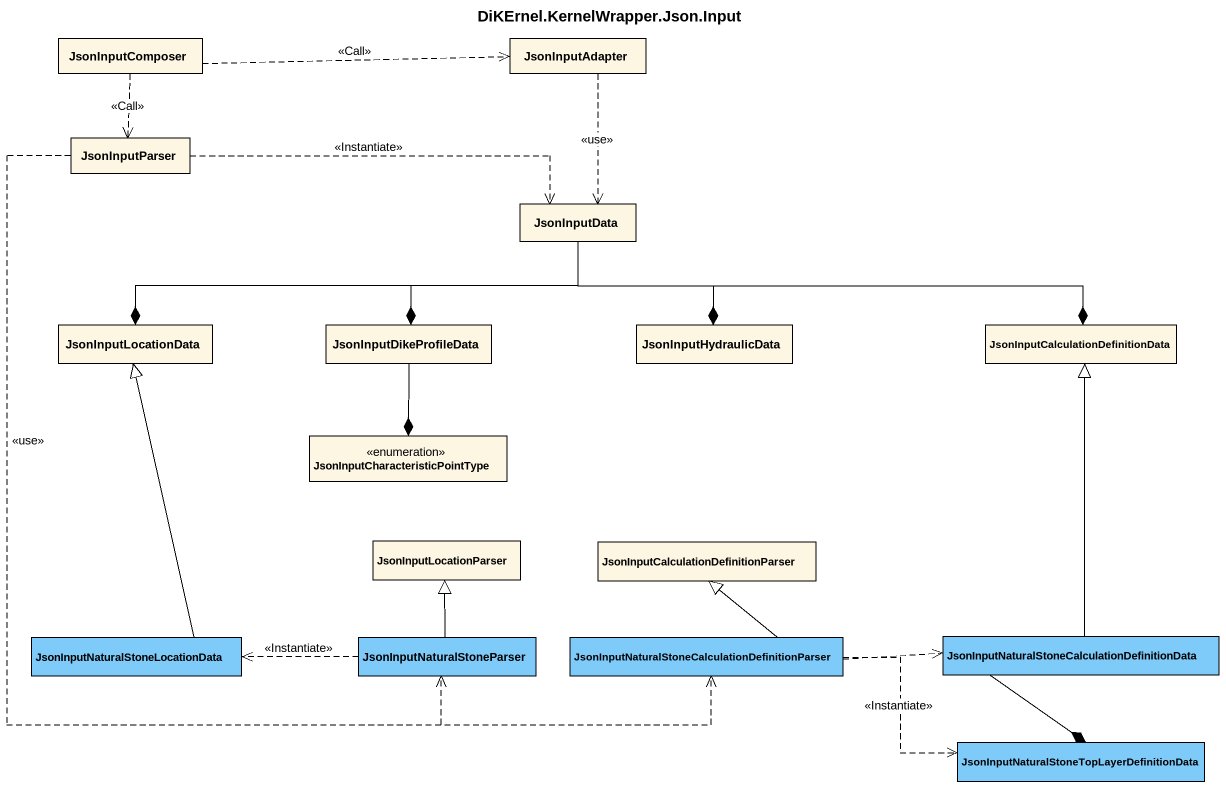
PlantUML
@startuml
title DiKErnel.KernelWrapper.Json.Input
hide circle
hide empty members
class JsonInputComposer
class JsonInputAdapter
class JsonInputParser
class JsonInputData
class JsonInputLocationData
class JsonInputDikeProfileData
class JsonInputHydraulicData
class "JsonInputCalculationDefinitionData" as JsonInputCalculationDefiniti
enum "JsonInputCharacteristicPointType" as JsonInputCharacteristicPoint
class JsonInputLocationParser
class "JsonInputCalculationDefinitionParser" as JsonInputCalculationDefiniti_2
class "JsonInputNaturalStoneLocationData" as JsonInputNaturalStoneLocatio #7ECAF9
class JsonInputNaturalStoneParser #7ECAF9
class "JsonInputNaturalStoneCalculationDefinitionParser" as JsonInputNaturalStoneCalcula #7ECAF9
class "JsonInputNaturalStoneCalculationDefinitionData" as JsonInputNaturalStoneCalcula_2 #7ECAF9
class "JsonInputNaturalStoneTopLayerDefinitionData" as JsonInputNaturalStoneTopLaye #7ECAF9
JsonInputComposer .right.> JsonInputAdapter : <<Call>>
JsonInputComposer ..> JsonInputParser : <<Call>>
JsonInputAdapter ..> JsonInputData : <<use>>
JsonInputParser .right.> JsonInputData : <<Instantiate>>
JsonInputParser ..> JsonInputNaturalStoneParser : <<use>>
JsonInputParser ..> JsonInputNaturalStoneCalcula
JsonInputData -left-* JsonInputLocationData
JsonInputData --* JsonInputDikeProfileData
JsonInputData --* JsonInputHydraulicData
JsonInputData -right-* JsonInputCalculationDefiniti
JsonInputDikeProfileData --* JsonInputCharacteristicPoint
JsonInputNaturalStoneLocatio -up-|> JsonInputLocationData
JsonInputNaturalStoneParser -up-|> JsonInputLocationParser
JsonInputNaturalStoneParser .left.> JsonInputNaturalStoneLocatio : <<Instantiate>>
JsonInputNaturalStoneCalcula -up-|> JsonInputCalculationDefiniti_2
JsonInputNaturalStoneCalcula .right.> JsonInputNaturalStoneCalcula_2
JsonInputNaturalStoneCalcula .right.> JsonInputNaturalStoneTopLaye : <<Instantiate>>
JsonInputNaturalStoneCalcula_2 -up-|> JsonInputCalculationDefiniti
JsonInputNaturalStoneCalcula_2 --* JsonInputNaturalStoneTopLaye
@enduml
